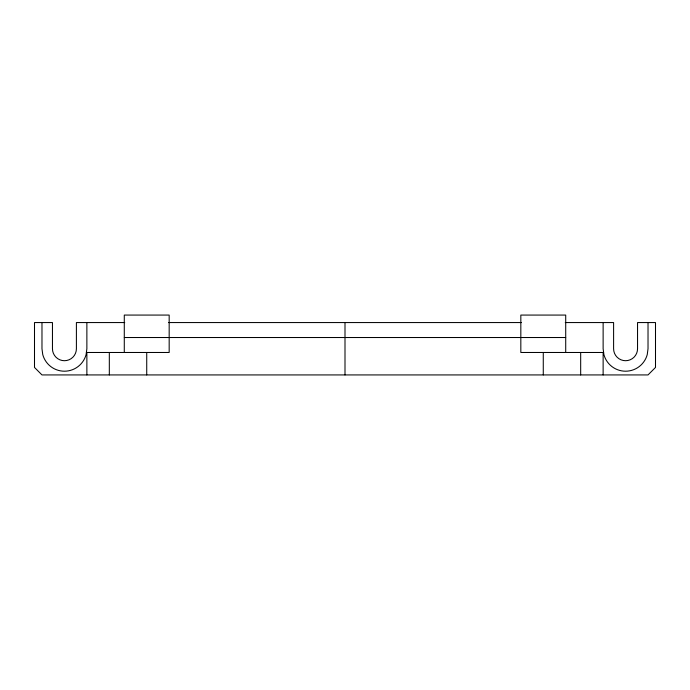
<?xml version="1.0" encoding="UTF-8"?>
<svg xmlns="http://www.w3.org/2000/svg" width="690" height="690" viewBox="0 0 690 690"><rect width="100%" height="100%" fill="white"/><g stroke="black" fill="none" stroke-linecap="round" stroke-linejoin="round"><path stroke-width="1.03" d="M86.379 352.487L169.171 352.478L169.171 315.071L124.286 315.071L124.286 352.478M124.743 322.558L76.4 322.558L76.4 348.743A11.972 11.972 0 0 1 64.429 360.715A11.972 11.972 0 0 1 52.457 348.743L52.457 322.558L34.5 322.558L34.5 367.442L41.978 374.929L648.022 374.929L655.5 367.442L655.5 322.558L637.543 322.558L637.543 348.743A11.972 11.972 0 0 1 625.571 360.715A11.972 11.972 0 0 1 613.6 348.743L613.6 322.558L565.257 322.558M168.61 322.558L521.39 322.558M124.286 337.522L565.714 337.522M603.621 352.487L520.829 352.478L520.829 315.071L565.714 315.071L565.714 352.478M648.022 322.558L648.022 348.743L647.255 354.548A22.442 22.442 0 0 1 603.888 354.548L603.129 348.743L603.129 322.558M603.129 352.478L603.129 374.929M580.678 352.478L580.678 374.929M543.272 352.478L543.272 374.929M345 322.558L345 374.929M146.729 352.478L146.729 374.929M109.322 352.478L109.322 374.929M86.871 322.558L86.871 348.743L86.112 354.548A22.442 22.442 0 0 1 42.746 354.548L41.978 348.743L41.978 322.558M86.871 352.478L86.871 374.929"/></g></svg>
